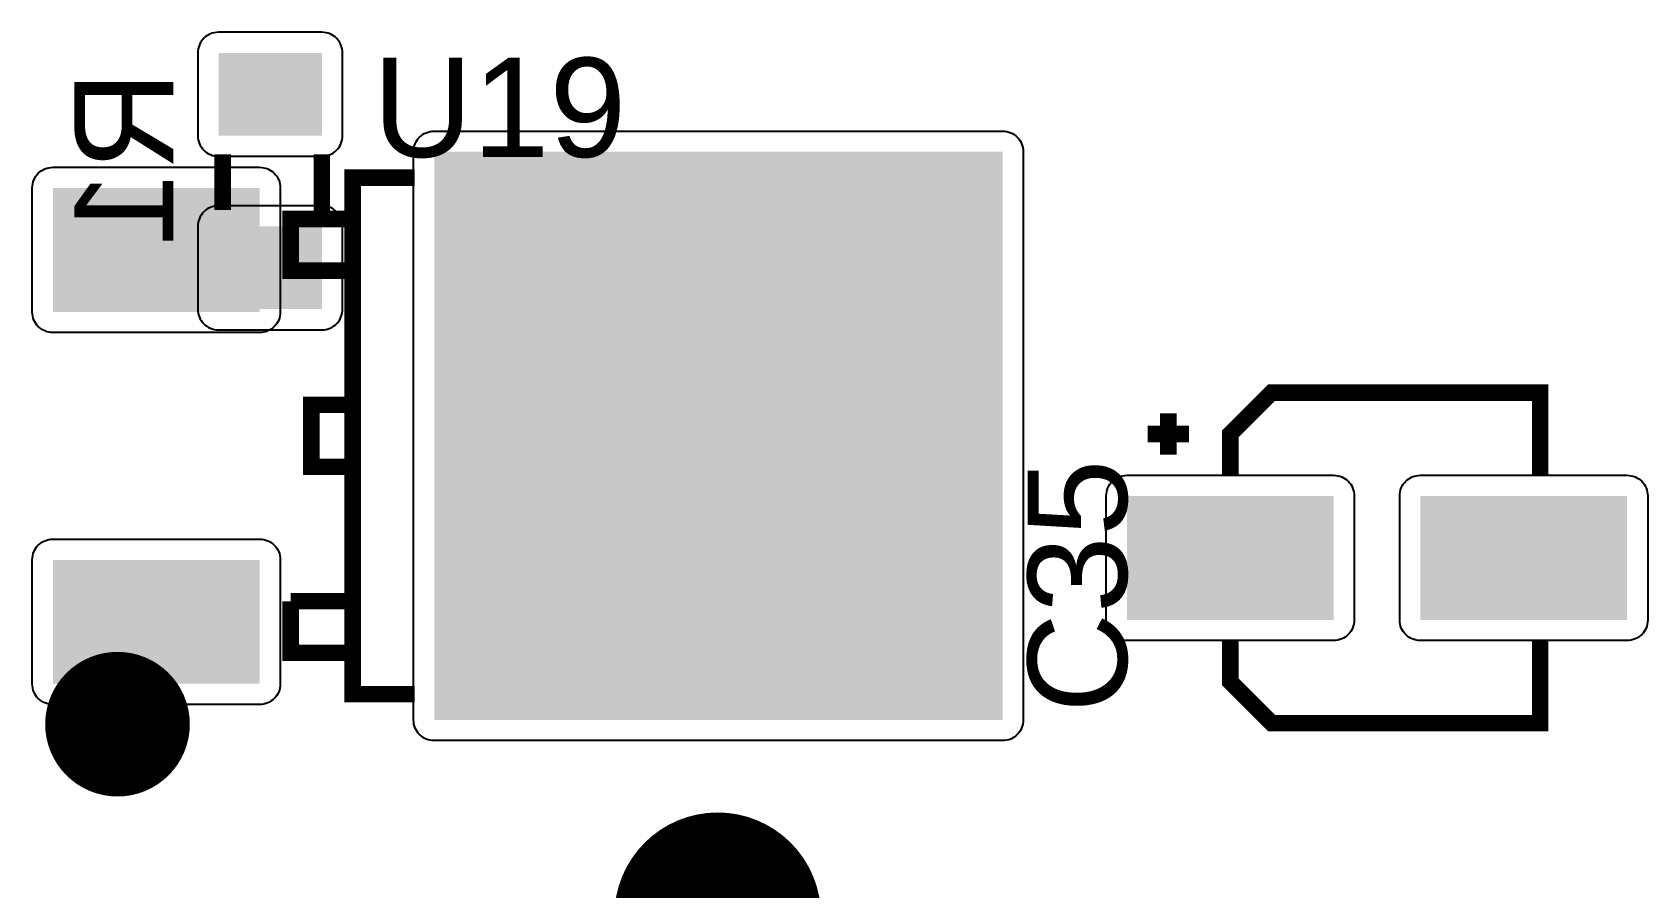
# Model space of a CAD drawing. Header units: inches. Extents: x -2.29 to 2.29, y -2.44 to 2.44.
# Drawn here: x -1.426 to -0.644, y -1.175 to -0.761 of the extents above; entities that cross this region are included whole.
import ezdxf

# ---------------------------------------------------------------- set-up
doc = ezdxf.new("R2010")
doc.units = ezdxf.units.IN
doc.layers.get('0').update_dxf_attribs({"linetype": 'CONTINUOUS'})

# ---------------------------------------------------------------- blocks, each defined once
blk = doc.blocks.new('RPAD')
blk.add_trace([(-0.5, -0.5), (-0.5, 0.5), (0.5, -0.5), (0.5, 0.5)])
blk = doc.blocks.new('EPAD')
at = {"const_width": 0.5}
blk.add_lwpolyline([(-0.25, 0, 1), (0.25, 0, 1)], format="xyb", close=True, dxfattribs=at)

msp = doc.modelspace()

# ---------------------------------------------------------------- linework, layer by layer
for points in [[(-1.346024, -0.771339), (-1.346024, -0.811339), (-1.345973, -0.812378), (-1.345825, -0.813383), (-1.345583, -0.81435), (-1.345252, -0.815274), (-1.344837, -0.81615), (-1.344343, -0.816974), (-1.343773, -0.817742), (-1.343133, -0.818448), (-1.342427, -0.819088), (-1.341659, -0.819657), (-1.340835, -0.820152), (-1.339959, -0.820567), (-1.339035, -0.820898), (-1.338068, -0.82114), (-1.337063, -0.821288), (-1.336024, -0.821339), (-1.286024, -0.821339), (-1.284984, -0.821288), (-1.283979, -0.82114), (-1.283012, -0.820898), (-1.282088, -0.820567), (-1.281212, -0.820152), (-1.280388, -0.819657), (-1.27962, -0.819088), (-1.278914, -0.818448), (-1.278274, -0.817742), (-1.277705, -0.816974), (-1.27721, -0.81615), (-1.276795, -0.815274), (-1.276465, -0.81435), (-1.276222, -0.813383), (-1.276074, -0.812378), (-1.276024, -0.811339), (-1.276024, -0.771339), (-1.276074, -0.770299), (-1.276222, -0.769294), (-1.276465, -0.768327), (-1.276795, -0.767403), (-1.27721, -0.766527), (-1.277705, -0.765703), (-1.278274, -0.764935), (-1.278914, -0.764229), (-1.27962, -0.763589), (-1.280388, -0.76302), (-1.281212, -0.762525), (-1.282088, -0.76211), (-1.283012, -0.76178), (-1.283979, -0.761537), (-1.284984, -0.761389), (-1.286024, -0.761339), (-1.336024, -0.761339), (-1.337063, -0.761389), (-1.338068, -0.761537), (-1.339035, -0.76178), (-1.339959, -0.76211), (-1.340835, -0.762525), (-1.341659, -0.76302), (-1.342427, -0.763589), (-1.343133, -0.764229), (-1.343773, -0.764935), (-1.344343, -0.765703), (-1.344837, -0.766527), (-1.345252, -0.767403), (-1.345583, -0.768327), (-1.345825, -0.769294), (-1.345973, -0.770299), (-1.346024, -0.771339)], [(-0.946642, -0.819193), (-0.946642, -1.094193), (-0.946692, -1.095232), (-0.946841, -1.096237), (-0.947083, -1.097204), (-0.947413, -1.098128), (-0.947828, -1.099005), (-0.948323, -1.099829), (-0.948892, -1.100596), (-0.949532, -1.101302), (-0.950239, -1.101943), (-0.951006, -1.102512), (-0.95183, -1.103006), (-0.952706, -1.103421), (-0.95363, -1.103752), (-0.954597, -1.103994), (-0.955602, -1.104143), (-0.956642, -1.104193), (-1.231642, -1.104193), (-1.232681, -1.104143), (-1.233686, -1.103994), (-1.234653, -1.103752), (-1.235577, -1.103421), (-1.236454, -1.103006), (-1.237278, -1.102512), (-1.238045, -1.101943), (-1.238751, -1.101302), (-1.239391, -1.100596), (-1.239961, -1.099829), (-1.240456, -1.099005), (-1.24087, -1.098128), (-1.241201, -1.097204), (-1.241443, -1.096237), (-1.241591, -1.095232), (-1.241642, -1.094193), (-1.241642, -0.819193), (-1.241591, -0.818154), (-1.241443, -0.817148), (-1.241201, -0.816181), (-1.24087, -0.815257), (-1.240456, -0.814381), (-1.239961, -0.813557), (-1.239391, -0.812789), (-1.238751, -0.812083), (-1.238045, -0.811443), (-1.237278, -0.810874), (-1.236454, -0.81038), (-1.235577, -0.809965), (-1.234653, -0.809634), (-1.233686, -0.809392), (-1.232681, -0.809243), (-1.231642, -0.809193), (-0.956642, -0.809193), (-0.955602, -0.809243), (-0.954597, -0.809392), (-0.95363, -0.809634), (-0.952706, -0.809965), (-0.95183, -0.81038), (-0.951006, -0.810874), (-0.950239, -0.811443), (-0.949532, -0.812083), (-0.948892, -0.812789), (-0.948323, -0.813557), (-0.947828, -0.814381), (-0.947413, -0.815257), (-0.947083, -0.816181), (-0.946841, -0.817148), (-0.946692, -0.818154), (-0.946642, -0.819193)], [(-1.306142, -0.836693), (-1.306142, -0.896693), (-1.306192, -0.897732), (-1.306341, -0.898737), (-1.306583, -0.899704), (-1.306913, -0.900628), (-1.307328, -0.901505), (-1.307823, -0.902329), (-1.308392, -0.903096), (-1.309032, -0.903802), (-1.309739, -0.904443), (-1.310506, -0.905012), (-1.31133, -0.905506), (-1.312206, -0.905921), (-1.31313, -0.906252), (-1.314097, -0.906494), (-1.315102, -0.906643), (-1.316142, -0.906693), (-1.416142, -0.906693), (-1.417181, -0.906643), (-1.418186, -0.906494), (-1.419153, -0.906252), (-1.420077, -0.905921), (-1.420954, -0.905506), (-1.421778, -0.905012), (-1.422545, -0.904443), (-1.423251, -0.903802), (-1.423891, -0.903096), (-1.424461, -0.902329), (-1.424956, -0.901505), (-1.42537, -0.900628), (-1.425701, -0.899704), (-1.425943, -0.898737), (-1.426091, -0.897732), (-1.426142, -0.896693), (-1.426142, -0.836693), (-1.426091, -0.835654), (-1.425943, -0.834648), (-1.425701, -0.833681), (-1.42537, -0.832757), (-1.424956, -0.831881), (-1.424461, -0.831057), (-1.423891, -0.830289), (-1.423251, -0.829583), (-1.422545, -0.828943), (-1.421778, -0.828374), (-1.420954, -0.82788), (-1.420077, -0.827465), (-1.419153, -0.827134), (-1.418186, -0.826892), (-1.417181, -0.826743), (-1.416142, -0.826693), (-1.316142, -0.826693), (-1.315102, -0.826743), (-1.314097, -0.826892), (-1.31313, -0.827134), (-1.312206, -0.827465), (-1.31133, -0.82788), (-1.310506, -0.828374), (-1.309739, -0.828943), (-1.309032, -0.829583), (-1.308392, -0.830289), (-1.307823, -0.831057), (-1.307328, -0.831881), (-1.306913, -0.832757), (-1.306583, -0.833681), (-1.306341, -0.834648), (-1.306192, -0.835654), (-1.306142, -0.836693)], [(-1.346024, -0.855339), (-1.346024, -0.895339), (-1.345973, -0.896378), (-1.345825, -0.897383), (-1.345583, -0.89835), (-1.345252, -0.899274), (-1.344837, -0.90015), (-1.344343, -0.900974), (-1.343773, -0.901742), (-1.343133, -0.902448), (-1.342427, -0.903088), (-1.341659, -0.903657), (-1.340835, -0.904152), (-1.339959, -0.904567), (-1.339035, -0.904898), (-1.338068, -0.90514), (-1.337063, -0.905288), (-1.336024, -0.905339), (-1.286024, -0.905339), (-1.284984, -0.905288), (-1.283979, -0.90514), (-1.283012, -0.904898), (-1.282088, -0.904567), (-1.281212, -0.904152), (-1.280388, -0.903657), (-1.27962, -0.903088), (-1.278914, -0.902448), (-1.278274, -0.901742), (-1.277705, -0.900974), (-1.27721, -0.90015), (-1.276795, -0.899274), (-1.276465, -0.89835), (-1.276222, -0.897383), (-1.276074, -0.896378), (-1.276024, -0.895339), (-1.276024, -0.855339), (-1.276074, -0.854299), (-1.276222, -0.853294), (-1.276465, -0.852327), (-1.276795, -0.851403), (-1.27721, -0.850527), (-1.277705, -0.849703), (-1.278274, -0.848935), (-1.278914, -0.848229), (-1.27962, -0.847589), (-1.280388, -0.84702), (-1.281212, -0.846525), (-1.282088, -0.84611), (-1.283012, -0.84578), (-1.283979, -0.845537), (-1.284984, -0.845389), (-1.286024, -0.845339), (-1.336024, -0.845339), (-1.337063, -0.845389), (-1.338068, -0.845537), (-1.339035, -0.84578), (-1.339959, -0.84611), (-1.340835, -0.846525), (-1.341659, -0.84702), (-1.342427, -0.847589), (-1.343133, -0.848229), (-1.343773, -0.848935), (-1.344343, -0.849703), (-1.344837, -0.850527), (-1.345252, -0.851403), (-1.345583, -0.852327), (-1.345825, -0.853294), (-1.345973, -0.854299), (-1.346024, -0.855339)], [(-0.906457, -1.045748), (-0.906457, -0.985748), (-0.906406, -0.984709), (-0.906258, -0.983704), (-0.906016, -0.982737), (-0.905685, -0.981813), (-0.90527, -0.980936), (-0.904776, -0.980112), (-0.904206, -0.979344), (-0.903566, -0.978639), (-0.90286, -0.977998), (-0.902093, -0.977429), (-0.901269, -0.976935), (-0.900392, -0.97652), (-0.899468, -0.976189), (-0.898501, -0.975947), (-0.897496, -0.975798), (-0.896457, -0.975748), (-0.796457, -0.975748), (-0.795417, -0.975798), (-0.794412, -0.975947), (-0.793445, -0.976189), (-0.792521, -0.97652), (-0.791645, -0.976935), (-0.790821, -0.977429), (-0.790054, -0.977998), (-0.789347, -0.978639), (-0.788707, -0.979344), (-0.788138, -0.980112), (-0.787643, -0.980936), (-0.787228, -0.981813), (-0.786898, -0.982737), (-0.786656, -0.983704), (-0.786507, -0.984709), (-0.786457, -0.985748), (-0.786457, -1.045748), (-0.786507, -1.046787), (-0.786656, -1.047793), (-0.786898, -1.048759), (-0.787228, -1.049683), (-0.787643, -1.05056), (-0.788138, -1.051384), (-0.788707, -1.052152), (-0.789347, -1.052857), (-0.790054, -1.053498), (-0.790821, -1.054067), (-0.791645, -1.054561), (-0.792521, -1.054976), (-0.793445, -1.055307), (-0.794412, -1.055549), (-0.795417, -1.055698), (-0.796457, -1.055748), (-0.896457, -1.055748), (-0.897496, -1.055698), (-0.898501, -1.055549), (-0.899468, -1.055307), (-0.900392, -1.054976), (-0.901269, -1.054561), (-0.902093, -1.054067), (-0.90286, -1.053498), (-0.903566, -1.052857), (-0.904206, -1.052152), (-0.904776, -1.051384), (-0.90527, -1.05056), (-0.905685, -1.049683), (-0.906016, -1.048759), (-0.906258, -1.047793), (-0.906406, -1.046787), (-0.906457, -1.045748)], [(-0.764457, -1.045748), (-0.764457, -0.985748), (-0.764406, -0.984709), (-0.764258, -0.983704), (-0.764016, -0.982737), (-0.763685, -0.981813), (-0.76327, -0.980936), (-0.762776, -0.980112), (-0.762206, -0.979344), (-0.761566, -0.978639), (-0.76086, -0.977998), (-0.760093, -0.977429), (-0.759269, -0.976935), (-0.758392, -0.97652), (-0.757468, -0.976189), (-0.756501, -0.975947), (-0.755496, -0.975798), (-0.754457, -0.975748), (-0.654457, -0.975748), (-0.653417, -0.975798), (-0.652412, -0.975947), (-0.651445, -0.976189), (-0.650521, -0.97652), (-0.649645, -0.976935), (-0.648821, -0.977429), (-0.648054, -0.977998), (-0.647347, -0.978639), (-0.646707, -0.979344), (-0.646138, -0.980112), (-0.645643, -0.980936), (-0.645228, -0.981813), (-0.644898, -0.982737), (-0.644656, -0.983704), (-0.644507, -0.984709), (-0.644457, -0.985748), (-0.644457, -1.045748), (-0.644507, -1.046787), (-0.644656, -1.047793), (-0.644898, -1.048759), (-0.645228, -1.049683), (-0.645643, -1.05056), (-0.646138, -1.051384), (-0.646707, -1.052152), (-0.647347, -1.052857), (-0.648054, -1.053498), (-0.648821, -1.054067), (-0.649645, -1.054561), (-0.650521, -1.054976), (-0.651445, -1.055307), (-0.652412, -1.055549), (-0.653417, -1.055698), (-0.654457, -1.055748), (-0.754457, -1.055748), (-0.755496, -1.055698), (-0.756501, -1.055549), (-0.757468, -1.055307), (-0.758392, -1.054976), (-0.759269, -1.054561), (-0.760093, -1.054067), (-0.76086, -1.053498), (-0.761566, -1.052857), (-0.762206, -1.052152), (-0.762776, -1.051384), (-0.76327, -1.05056), (-0.763685, -1.049683), (-0.764016, -1.048759), (-0.764258, -1.047793), (-0.764406, -1.046787), (-0.764457, -1.045748)], [(-1.306142, -1.016693), (-1.306142, -1.076693), (-1.306192, -1.077732), (-1.306341, -1.078737), (-1.306583, -1.079704), (-1.306913, -1.080628), (-1.307328, -1.081505), (-1.307823, -1.082329), (-1.308392, -1.083096), (-1.309032, -1.083802), (-1.309739, -1.084443), (-1.310506, -1.085012), (-1.31133, -1.085506), (-1.312206, -1.085921), (-1.31313, -1.086252), (-1.314097, -1.086494), (-1.315102, -1.086643), (-1.316142, -1.086693), (-1.416142, -1.086693), (-1.417181, -1.086643), (-1.418186, -1.086494), (-1.419153, -1.086252), (-1.420077, -1.085921), (-1.420954, -1.085506), (-1.421778, -1.085012), (-1.422545, -1.084443), (-1.423251, -1.083802), (-1.423891, -1.083096), (-1.424461, -1.082329), (-1.424956, -1.081505), (-1.42537, -1.080628), (-1.425701, -1.079704), (-1.425943, -1.078737), (-1.426091, -1.077732), (-1.426142, -1.076693), (-1.426142, -1.016693), (-1.426091, -1.015654), (-1.425943, -1.014648), (-1.425701, -1.013681), (-1.42537, -1.012757), (-1.424956, -1.011881), (-1.424461, -1.011057), (-1.423891, -1.010289), (-1.423251, -1.009583), (-1.422545, -1.008943), (-1.421778, -1.008374), (-1.420954, -1.00788), (-1.420077, -1.007465), (-1.419153, -1.007134), (-1.418186, -1.006892), (-1.417181, -1.006743), (-1.416142, -1.006693), (-1.316142, -1.006693), (-1.315102, -1.006743), (-1.314097, -1.006892), (-1.31313, -1.007134), (-1.312206, -1.007465), (-1.31133, -1.00788), (-1.310506, -1.008374), (-1.309739, -1.008943), (-1.309032, -1.009583), (-1.308392, -1.010289), (-1.307823, -1.011057), (-1.307328, -1.011881), (-1.306913, -1.012757), (-1.306583, -1.013681), (-1.306341, -1.014648), (-1.306192, -1.015654), (-1.306142, -1.016693)]]:
    msp.add_lwpolyline(points, close=True)
at = {"const_width": 0.008}
for points in [[(-1.334024, -0.820339), (-1.334024, -0.847339)], [(-1.334024, -0.820339), (-1.334024, -0.847339)], [(-1.334024, -0.820339), (-1.334024, -0.847339)], [(-1.286024, -0.820339), (-1.286024, -0.848339)], [(-1.286024, -0.820339), (-1.286024, -0.848339)], [(-1.286024, -0.820339), (-1.286024, -0.848339)], [(-1.241142, -0.831693), (-1.271142, -0.831693), (-1.271142, -1.081693), (-1.241142, -1.081693)], [(-1.241142, -0.831693), (-1.271142, -0.831693), (-1.271142, -1.081693), (-1.241142, -1.081693)], [(-1.241142, -0.831693), (-1.271142, -0.831693), (-1.271142, -1.081693), (-1.241142, -1.081693)], [(-1.271142, -0.851693), (-1.301142, -0.851693), (-1.301142, -0.876693), (-1.271142, -0.876693)], [(-1.271142, -0.851693), (-1.301142, -0.851693), (-1.301142, -0.876693), (-1.271142, -0.876693)], [(-1.271142, -0.851693), (-1.301142, -0.851693), (-1.301142, -0.876693), (-1.271142, -0.876693)], [(-1.271142, -0.941693), (-1.291142, -0.941693), (-1.291142, -0.971693), (-1.271142, -0.971693)], [(-1.271142, -0.941693), (-1.291142, -0.941693), (-1.291142, -0.971693), (-1.271142, -0.971693)], [(-1.271142, -0.941693), (-1.291142, -0.941693), (-1.291142, -0.971693), (-1.271142, -0.971693)], [(-0.846457, -0.975748), (-0.846457, -0.955748), (-0.826457, -0.935748), (-0.696457, -0.935748), (-0.696457, -0.975748)], [(-0.846457, -0.975748), (-0.846457, -0.955748), (-0.826457, -0.935748), (-0.696457, -0.935748), (-0.696457, -0.975748)], [(-0.846457, -0.975748), (-0.846457, -0.955748), (-0.826457, -0.935748), (-0.696457, -0.935748), (-0.696457, -0.975748)], [(-0.876457, -0.965748), (-0.876457, -0.945748)], [(-0.876457, -0.965748), (-0.876457, -0.945748)], [(-0.876457, -0.965748), (-0.876457, -0.945748)], [(-0.866457, -0.955748), (-0.886457, -0.955748)], [(-0.866457, -0.955748), (-0.886457, -0.955748)], [(-0.866457, -0.955748), (-0.886457, -0.955748)], [(-1.271142, -1.061693), (-1.301142, -1.061693), (-1.301142, -1.036693)], [(-1.271142, -1.036693), (-1.301142, -1.036693)], [(-1.271142, -1.061693), (-1.301142, -1.061693), (-1.301142, -1.036693)], [(-1.271142, -1.036693), (-1.301142, -1.036693)], [(-1.271142, -1.061693), (-1.301142, -1.061693), (-1.301142, -1.036693)], [(-1.271142, -1.036693), (-1.301142, -1.036693)], [(-0.696457, -1.055748), (-0.696457, -1.095748), (-0.826457, -1.095748), (-0.846457, -1.075748), (-0.846457, -1.055748)], [(-0.696457, -1.055748), (-0.696457, -1.095748), (-0.826457, -1.095748), (-0.846457, -1.075748), (-0.846457, -1.055748)], [(-0.696457, -1.055748), (-0.696457, -1.095748), (-0.826457, -1.095748), (-0.846457, -1.075748), (-0.846457, -1.055748)]]:
    msp.add_lwpolyline(points, dxfattribs=at)

# ---------------------------------------------------------------- block references
for p, xscale, yscale, rotation in [((-1.311024, -0.791339), 0.04, 0.05, 90), ((-1.094142, -0.956693), 0.275, 0.275, -90), ((-1.366142, -0.866693), 0.06, 0.1, -90), ((-1.311024, -0.875339), 0.04, 0.05, 90), ((-0.846457, -1.015748), 0.06, 0.1, 90), ((-0.704457, -1.015748), 0.06, 0.1, 90), ((-1.366142, -1.046693), 0.06, 0.1, -90)]:
    msp.add_blockref('RPAD', p, dxfattribs=dict(xscale=xscale, yscale=yscale, rotation=rotation))
for p, xscale, yscale in [((-1.384917, -1.096241), 0.07, 0.07), ((-1.094488, -1.188976), 0.1, 0.1)]:
    msp.add_blockref('EPAD', p, dxfattribs=dict(xscale=xscale, yscale=yscale))

# ---------------------------------------------------------------- texts
at = {"width": 1.041667}
msp.add_text('U19', height=0.048, dxfattribs=at).set_placement((-1.261392, -0.821693))
msp.add_text('U19', height=0.048, dxfattribs=at).set_placement((-1.261392, -0.821693))
msp.add_text('U19', height=0.048, dxfattribs=at).set_placement((-1.261392, -0.821693))
at = {"text_generation_flag": 2, "width": 1.041667}
msp.add_text('R1', height=0.048, rotation=90, dxfattribs=at).set_placement((-1.357835, -0.779921))
msp.add_text('R1', height=0.048, rotation=90, dxfattribs=at).set_placement((-1.357835, -0.779921))
msp.add_text('R1', height=0.048, rotation=90, dxfattribs=at).set_placement((-1.357835, -0.779921))
at = {"width": 1.041667}
msp.add_text('C35', height=0.048, rotation=90, dxfattribs=at).set_placement((-0.896457, -1.090748))
msp.add_text('C35', height=0.048, rotation=90, dxfattribs=at).set_placement((-0.896457, -1.090748))
msp.add_text('C35', height=0.048, rotation=90, dxfattribs=at).set_placement((-0.896457, -1.090748))

doc.saveas('drawing.dxf')
